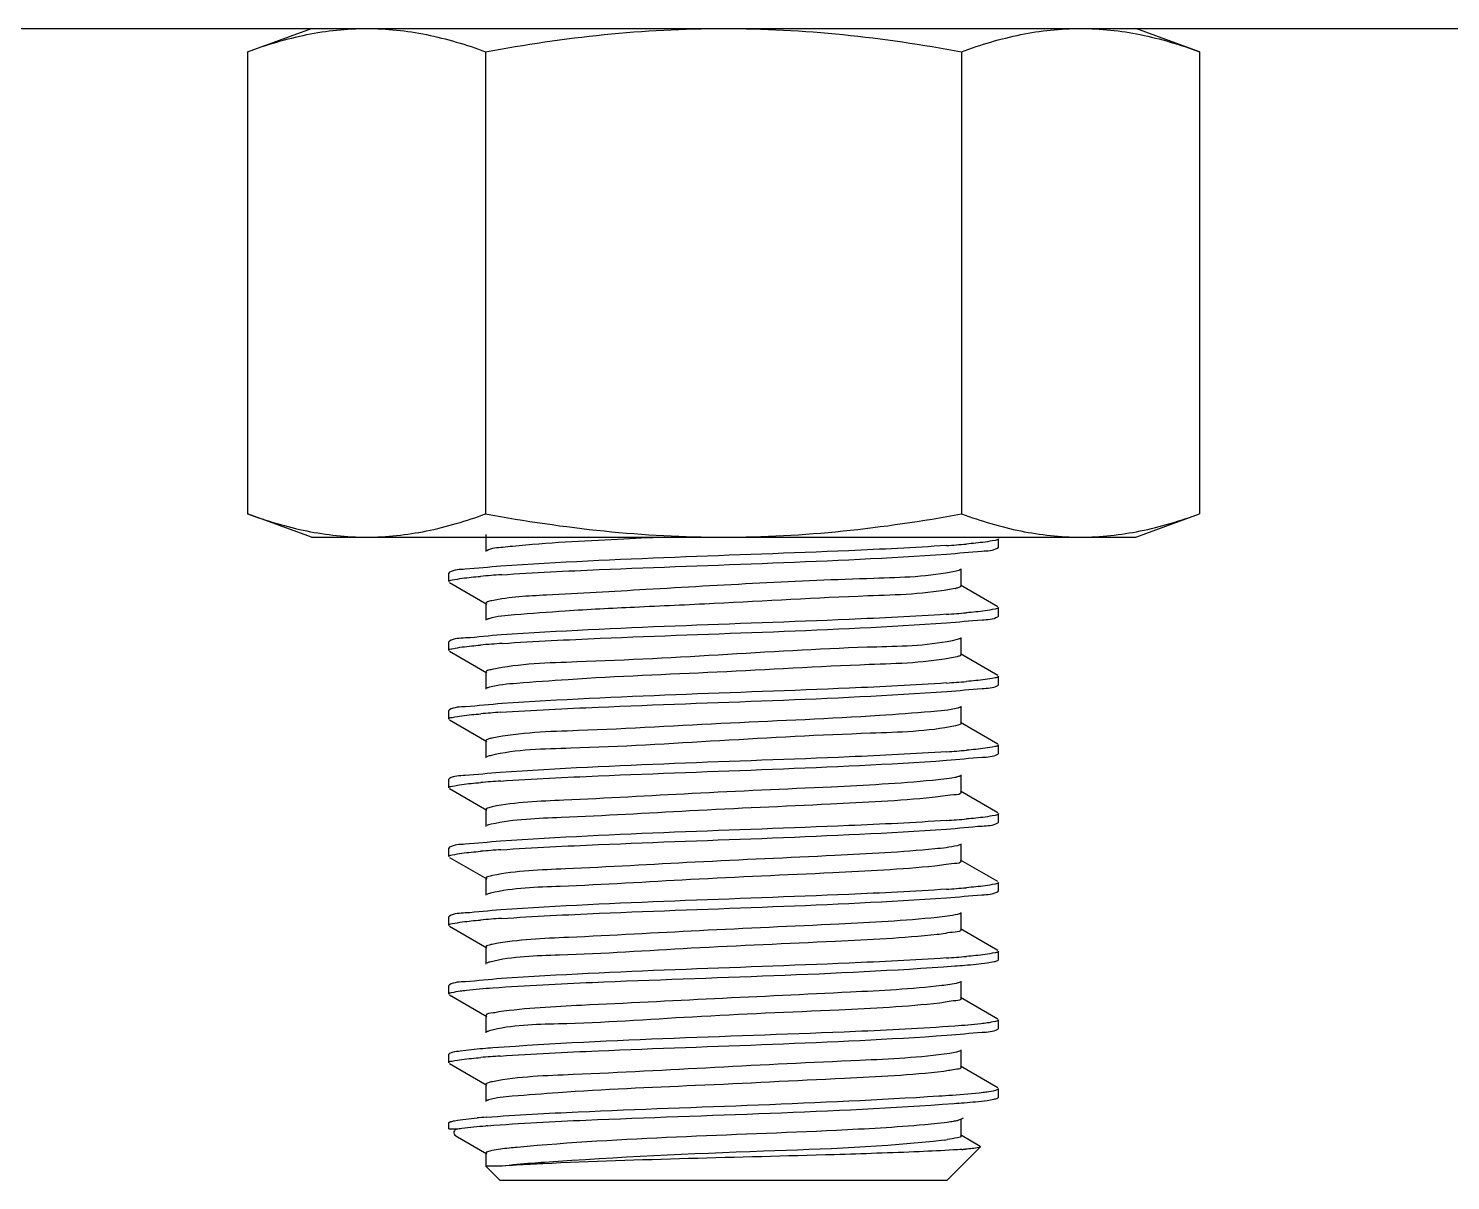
# Model space of a CAD drawing. Extents: x 4995099 to 5303443, y 4627657 to 4889583.
# Drawn here: x 5028672 to 5029289, y 4747175 to 4747674 of the extents above; entities that cross this region are included whole.
import ezdxf

# ---------------------------------------------------------------- set-up
doc = ezdxf.new("R2010")
doc.units = 0
doc.header["$LTSCALE"] = 1000
doc.header["$MEASUREMENT"] = 0
doc.layers.get('0').update_dxf_attribs({"color": 4, "linetype": 'CONTINUOUS'})

msp = doc.modelspace()

# ---------------------------------------------------------------- linework, layer by layer
at = {"linetype": 'Continuous'}
for p, q in [((5028601.5, 4747674.22), (5029345.65, 4747674.22)), ((5028767.35, 4747664.16), (5028794.98, 4747674.22)), ((5029179.8, 4747664.16), (5029152.17, 4747674.22)), ((5028767.35, 4747664.16), (5028767.35, 4747464.01)), ((5028870.46, 4747664.16), (5028870.46, 4747464.01)), ((5029076.68, 4747664.16), (5029076.68, 4747464.01)), ((5029179.8, 4747664.16), (5029179.8, 4747464.01)), ((5028794.98, 4747453.95), (5028767.35, 4747464.01)), ((5029152.17, 4747453.95), (5029179.8, 4747464.01)), ((5028870.62, 4747455.14), (5028870.62, 4747447.7)), ((5028794.98, 4747453.95), (5029152.17, 4747453.95)), ((5029092.35, 4747449.23), (5029092.64, 4747449.56)), ((5029092.64, 4747449.56), (5029092.64, 4747453.28)), ((5029092.64, 4747449.56), (5029092.64, 4747453.28)), ((5028854.79, 4747438.72), (5028854.51, 4747438.39)), ((5028854.51, 4747434.67), (5028854.51, 4747438.39)), ((5028854.51, 4747434.67), (5028854.51, 4747438.39)), ((5029076.52, 4747432.81), (5029076.52, 4747440.25)), ((5028854.79, 4747434.35), (5028870.94, 4747424.99)), ((5029092.35, 4747423.84), (5029076.2, 4747433.19)), ((5028870.62, 4747425.37), (5028870.62, 4747417.93)), ((5029092.35, 4747419.46), (5029092.64, 4747419.79)), ((5029092.64, 4747419.79), (5029092.64, 4747423.51)), ((5029092.64, 4747419.79), (5029092.64, 4747423.51)), ((5028854.79, 4747408.95), (5028854.51, 4747408.63)), ((5028854.51, 4747404.91), (5028854.51, 4747408.63)), ((5028854.51, 4747404.91), (5028854.51, 4747408.63)), ((5029076.52, 4747403.05), (5029076.52, 4747410.49)), ((5028854.79, 4747404.58), (5028870.94, 4747395.23)), ((5029074.72, 4747402.16), (5029073.95, 4747401.98)), ((5029092.35, 4747394.07), (5029076.2, 4747403.42)), ((5028870.62, 4747395.6), (5028870.62, 4747388.16)), ((5029092.64, 4747390.02), (5029092.64, 4747393.74)), ((5029092.64, 4747390.02), (5029092.64, 4747393.74)), ((5029092.35, 4747389.7), (5029092.64, 4747390.02)), ((5028854.79, 4747379.19), (5028854.51, 4747378.86)), ((5028854.51, 4747375.14), (5028854.51, 4747378.86)), ((5028854.51, 4747375.14), (5028854.51, 4747378.86)), ((5028854.79, 4747374.81), (5028870.94, 4747365.46)), ((5029076.52, 4747373.28), (5029076.52, 4747380.72)), ((5029075.08, 4747372.49), (5029074.01, 4747372.23)), ((5029092.35, 4747364.3), (5029076.2, 4747373.66)), ((5028870.62, 4747365.84), (5028870.62, 4747358.4)), ((5029092.64, 4747360.26), (5029092.64, 4747363.98)), ((5029092.64, 4747360.26), (5029092.64, 4747363.98)), ((5029092.35, 4747359.93), (5029092.64, 4747360.26)), ((5029076.52, 4747343.51), (5029076.52, 4747350.96)), ((5028854.79, 4747349.42), (5028854.51, 4747349.1)), ((5028854.51, 4747345.37), (5028854.51, 4747349.1)), ((5028854.51, 4747345.37), (5028854.51, 4747349.1)), ((5028854.79, 4747345.05), (5028870.94, 4747335.7)), ((5029092.35, 4747334.54), (5029076.2, 4747343.89)), ((5028870.62, 4747336.07), (5028870.62, 4747328.63)), ((5029092.64, 4747330.49), (5029092.64, 4747334.21)), ((5029092.64, 4747330.49), (5029092.64, 4747334.21)), ((5029092.35, 4747330.17), (5029092.64, 4747330.49)), ((5028854.79, 4747319.66), (5028854.51, 4747319.33)), ((5028854.51, 4747315.61), (5028854.51, 4747319.33)), ((5028854.51, 4747315.61), (5028854.51, 4747319.33)), ((5029076.52, 4747313.75), (5029076.52, 4747321.19)), ((5028854.79, 4747315.28), (5028870.94, 4747305.93)), ((5029092.35, 4747304.77), (5029076.2, 4747314.12)), ((5028870.62, 4747306.31), (5028870.62, 4747298.87)), ((5029092.64, 4747300.73), (5029092.64, 4747304.45)), ((5029092.64, 4747300.73), (5029092.64, 4747304.45)), ((5029092.35, 4747300.4), (5029092.64, 4747300.73)), ((5028854.79, 4747289.89), (5028854.51, 4747289.56)), ((5028854.51, 4747285.84), (5028854.51, 4747289.56)), ((5028854.51, 4747285.84), (5028854.51, 4747289.56)), ((5029076.52, 4747283.98), (5029076.52, 4747291.42)), ((5028854.79, 4747285.52), (5028870.94, 4747276.16)), ((5029092.35, 4747275.01), (5029076.2, 4747284.36)), ((5028870.62, 4747276.54), (5028870.62, 4747269.1)), ((5029092.35, 4747270.63), (5029092.64, 4747270.96)), ((5029092.64, 4747270.96), (5029092.64, 4747274.68)), ((5029092.64, 4747270.96), (5029092.64, 4747274.68)), ((5028854.79, 4747260.12), (5028854.51, 4747259.8)), ((5028854.51, 4747256.08), (5028854.51, 4747259.8)), ((5028854.51, 4747256.08), (5028854.51, 4747259.8)), ((5029076.52, 4747254.22), (5029076.52, 4747261.66)), ((5028854.79, 4747255.75), (5028870.94, 4747246.4)), ((5029092.35, 4747245.24), (5029076.2, 4747254.59)), ((5028870.62, 4747246.77), (5028870.62, 4747239.33)), ((5029092.35, 4747240.87), (5029092.64, 4747241.19)), ((5029092.64, 4747241.19), (5029092.64, 4747244.91)), ((5029092.64, 4747241.19), (5029092.64, 4747244.91)), ((5028854.79, 4747230.36), (5028854.51, 4747230.03)), ((5028854.51, 4747226.31), (5028854.51, 4747230.03)), ((5028854.51, 4747226.31), (5028854.51, 4747230.03)), ((5029076.52, 4747224.45), (5029076.52, 4747231.89)), ((5028854.79, 4747225.98), (5028870.94, 4747216.63)), ((5029092.35, 4747215.47), (5029076.2, 4747224.83)), ((5028870.62, 4747217.01), (5028870.62, 4747209.57)), ((5029092.42, 4747214.87), (5029092.53, 4747214.95)), ((5029092.64, 4747211.43), (5029092.64, 4747215.15)), ((5029092.64, 4747211.43), (5029092.64, 4747215.15)), ((5029092.35, 4747211.1), (5029092.64, 4747211.43)), ((5029076.2, 4747201.75), (5029077.57, 4747202.54)), ((5028854.51, 4747200.27), (5028854.57, 4747200.41)), ((5028854.51, 4747197.66), (5028854.51, 4747200.27)), ((5028854.51, 4747197.66), (5028857.82, 4747197.66)), ((5028854.57, 4747200.41), (5028854.79, 4747200.59)), ((5029076.52, 4747194.68), (5029076.52, 4747202.13)), ((5028857.16, 4747195.02), (5028858.24, 4747194.22)), ((5028858.24, 4747194.22), (5028870.94, 4747186.87)), ((5029070.31, 4747175.34), (5029084.85, 4747189.88)), ((5029084.77, 4747190.1), (5029076.2, 4747195.06)), ((5028870.62, 4747187.24), (5028870.62, 4747181.55)), ((5028877.58, 4747181.55), (5028870.62, 4747181.55)), ((5028876.83, 4747175.34), (5028870.62, 4747181.55)), ((5029070.31, 4747175.34), (5028876.83, 4747175.34))]:
    msp.add_line(p, q, dxfattribs=at)
for centre, radius, start, end in [((5029035.91, 4747961.56), 512.39, 273.82997, 274.80328), ((5028911.62, 4746921.52), 517.27, 93.80101, 94.80601), ((5029068.97, 4747455.81), 24.57, 281.46377, 282.55505), ((5029035.89, 4747932.04), 512.64, 273.82866, 274.80325), ((5028912.08, 4746885.97), 523.08, 93.77053, 94.80591), ((5029035.94, 4747901.69), 512.05, 273.83183, 274.80331), ((5028910.97, 4746870.15), 509.09, 93.84801, 94.80302), ((5029036.21, 4747868.52), 508.63, 273.85014, 274.80319), ((5028911.09, 4746838.84), 510.63, 93.83834, 94.80446), ((5029036.01, 4747841.34), 511.23, 273.83612, 274.8034), ((5028911.28, 4746806.69), 513.03, 93.82428, 94.80544), ((5029035.92, 4747812.71), 512.36, 273.83009, 274.80329), ((5028911.61, 4746772.86), 517.11, 93.80188, 94.806), ((5029035.89, 4747783.22), 512.64, 273.82863, 274.80325), ((5028910.97, 4746721.32), 509.08, 93.84807, 94.80301), ((5028898.84, 4746844.7), 359.17, 94.50291, 95.12863), ((5028906.39, 4746747.63), 452.82, 94.42883, 94.54787), ((5029055.91, 4747300.19), 108.12, 277.0601, 277.74608), ((5029062.51, 4747386.23), 197.94, 274.14591, 274.58901)]:
    msp.add_arc(centre, radius, start, end, dxfattribs=at)
for points, knots in [([(5028767.35, 4747664.16), (5028775.71, 4747667.21), (5028792.61, 4747672.28), (5028810.23, 4747674.22), (5028818.9, 4747674.22)], [0, 0, 0, 0, 0.506411, 1, 1, 1, 1]), ([(5028818.9, 4747674.22), (5028827.58, 4747674.22), (5028845.19, 4747672.28), (5028862.09, 4747667.21), (5028870.46, 4747664.16)], [0, 0, 0, 0, 0.493589, 1, 1, 1, 1]), ([(5028870.46, 4747664.16), (5028887.47, 4747667.26), (5028921.7, 4747672.34), (5028956.29, 4747674.22), (5028973.57, 4747674.22)], [0, 0, 0, 0, 0.500036, 1, 1, 1, 1]), ([(5028973.57, 4747674.22), (5028990.86, 4747674.22), (5029025.45, 4747672.34), (5029059.68, 4747667.26), (5029076.68, 4747664.16)], [0, 0, 0, 0, 0.499964, 1, 1, 1, 1]), ([(5029076.68, 4747664.16), (5029085.05, 4747667.21), (5029101.95, 4747672.28), (5029119.56, 4747674.22), (5029128.24, 4747674.22)], [0, 0, 0, 0, 0.506411, 1, 1, 1, 1]), ([(5029128.24, 4747674.22), (5029136.92, 4747674.22), (5029154.53, 4747672.28), (5029171.43, 4747667.21), (5029179.8, 4747664.16)], [0, 0, 0, 0, 0.493589, 1, 1, 1, 1]), ([(5028767.35, 4747464.01), (5028775.71, 4747460.96), (5028792.61, 4747455.89), (5028810.23, 4747453.95), (5028818.9, 4747453.95)], [0, 0, 0, 0, 0.506411, 1, 1, 1, 1]), ([(5028818.9, 4747453.95), (5028827.58, 4747453.95), (5028845.19, 4747455.89), (5028862.09, 4747460.96), (5028870.46, 4747464.01)], [0, 0, 0, 0, 0.493589, 1, 1, 1, 1]), ([(5028870.46, 4747464.01), (5028887.47, 4747460.91), (5028921.7, 4747455.82), (5028956.29, 4747453.95), (5028973.57, 4747453.95)], [0, 0, 0, 0, 0.500036, 1, 1, 1, 1]), ([(5028973.57, 4747453.95), (5028990.86, 4747453.95), (5029025.45, 4747455.82), (5029059.68, 4747460.91), (5029076.68, 4747464.01)], [0, 0, 0, 0, 0.499964, 1, 1, 1, 1]), ([(5029076.68, 4747464.01), (5029085.05, 4747460.96), (5029101.95, 4747455.89), (5029119.56, 4747453.95), (5029128.24, 4747453.95)], [0, 0, 0, 0, 0.506411, 1, 1, 1, 1]), ([(5029128.24, 4747453.95), (5029136.92, 4747453.95), (5029154.53, 4747455.89), (5029171.43, 4747460.96), (5029179.8, 4747464.01)], [0, 0, 0, 0, 0.493589, 1, 1, 1, 1]), ([(5028882.17, 4747449.96), (5028880.75, 4747449.82), (5028877.04, 4747449.28), (5028872.99, 4747449.26), (5028870.95, 4747448.07)], [0, 0, 0, 0, 0.376069, 1, 1, 1, 1]), ([(5029070.14, 4747450.32), (5029056.05, 4747449.36), (5028991.7, 4747446.26), (5028927.26, 4747444.77), (5028877.07, 4747441.36)], [0, 0, 0, 0, 0.219163, 1, 1, 1, 1]), ([(5028948.02, 4747453.95), (5028941.27, 4747453.63), (5028919.3, 4747452.52), (5028897.32, 4747451.48), (5028882.17, 4747449.96)], [0, 0, 0, 0, 0.307606, 1, 1, 1, 1]), ([(5029070.12, 4747446.59), (5029075.27, 4747446.94), (5029082.48, 4747447.94), (5029090.35, 4747448.08), (5029092.35, 4747449.23)], [0, 0, 0, 0, 0.69032, 1, 1, 1, 1]), ([(5029092.64, 4747453.28), (5029092.64, 4747452.73), (5029089.77, 4747452.38), (5029088.33, 4747451.98), (5029086.88, 4747451.8)], [0, 0, 0, 0, 0.271498, 1, 1, 1, 1]), ([(5028877.33, 4747437.65), (5028891.44, 4747438.61), (5028955.71, 4747441.7), (5029020.05, 4747443.19), (5029070.12, 4747446.59)], [0, 0, 0, 0, 0.219847, 1, 1, 1, 1]), ([(5028877.07, 4747441.36), (5028871.92, 4747441.01), (5028864.69, 4747440.01), (5028856.8, 4747439.87), (5028854.79, 4747438.72)], [0, 0, 0, 0, 0.690397, 1, 1, 1, 1]), ([(5029074.31, 4747439.27), (5029062.67, 4747436.67), (5029017.46, 4747435.73), (5028958.44, 4747432.32), (5028903.31, 4747429.1), (5028880.88, 4747428.05), (5028873.11, 4747426.41)], [0, 0, 0, 0, 0.177393, 0.66769, 0.881926, 1, 1, 1, 1]), ([(5029076.2, 4747439.88), (5029075.97, 4747439.74), (5029075.34, 4747439.52), (5029074.7, 4747439.36), (5029074.31, 4747439.27)], [0, 0, 0, 0, 0.399724, 1, 1, 1, 1]), ([(5028854.51, 4747434.67), (5028854.51, 4747435.21), (5028857.37, 4747435.57), (5028858.81, 4747435.96), (5028860.25, 4747436.15)], [0, 0, 0, 0, 0.271489, 1, 1, 1, 1]), ([(5029073.85, 4747431.73), (5029061.45, 4747429.21), (5029026.39, 4747428.42), (5028980.2, 4747425.6), (5028936.49, 4747423.64), (5028907.59, 4747422.24), (5028886.61, 4747420.49), (5028875.4, 4747419.75), (5028871.78, 4747418.64)], [0, 0, 0, 0, 0.187457, 0.515971, 0.686936, 0.835422, 0.943971, 1, 1, 1, 1]), ([(5029076.52, 4747432.81), (5029076.52, 4747432.57), (5029075.56, 4747432.11), (5029074.87, 4747431.95), (5029074.31, 4747431.83)], [0, 0, 0, 0, 0.300214, 1, 1, 1, 1]), ([(5028873.11, 4747426.41), (5028872.48, 4747426.28), (5028871.73, 4747426.11), (5028870.62, 4747425.64), (5028870.62, 4747425.37)], [0, 0, 0, 0, 0.704879, 1, 1, 1, 1]), ([(5028871.78, 4747418.64), (5028871.62, 4747418.59), (5028871.33, 4747418.5), (5028871.06, 4747418.37), (5028870.95, 4747418.31)], [0, 0, 0, 0, 0.566217, 1, 1, 1, 1]), ([(5029070.12, 4747420.55), (5029056.07, 4747419.59), (5028991.8, 4747416.5), (5028927.46, 4747415), (5028877.33, 4747411.61)], [0, 0, 0, 0, 0.218984, 1, 1, 1, 1]), ([(5029070.16, 4747416.83), (5029075.3, 4747417.18), (5029082.5, 4747418.18), (5029090.35, 4747418.31), (5029092.35, 4747419.46)], [0, 0, 0, 0, 0.690291, 1, 1, 1, 1]), ([(5029092.64, 4747423.51), (5029092.64, 4747422.97), (5029089.77, 4747422.61), (5029088.32, 4747422.22), (5029086.88, 4747422.03)], [0, 0, 0, 0, 0.271487, 1, 1, 1, 1]), ([(5028877.68, 4747407.91), (5028891.82, 4747408.86), (5028955.98, 4747411.94), (5029020.21, 4747413.43), (5029070.16, 4747416.83)], [0, 0, 0, 0, 0.220532, 1, 1, 1, 1]), ([(5028854.51, 4747404.91), (5028854.51, 4747405.45), (5028857.4, 4747405.81), (5028858.86, 4747406.2), (5028860.32, 4747406.39)], [0, 0, 0, 0, 0.271295, 1, 1, 1, 1]), ([(5028877.33, 4747411.61), (5028872.11, 4747411.26), (5028864.8, 4747410.24), (5028856.82, 4747410.12), (5028854.79, 4747408.95)], [0, 0, 0, 0, 0.690611, 1, 1, 1, 1]), ([(5029074.72, 4747409.6), (5029063.4, 4747406.81), (5029029.84, 4747406.48), (5028975.1, 4747403.02), (5028919.56, 4747399.97), (5028885.21, 4747399.17), (5028873.14, 4747396.66)], [0, 0, 0, 0, 0.173043, 0.493074, 0.817013, 1, 1, 1, 1]), ([(5029076.2, 4747410.11), (5029076.01, 4747410), (5029075.52, 4747409.81), (5029075.02, 4747409.67), (5029074.72, 4747409.6)], [0, 0, 0, 0, 0.410179, 1, 1, 1, 1]), ([(5029073.95, 4747401.98), (5029061.73, 4747399.46), (5029027.05, 4747398.71), (5028971.29, 4747395.2), (5028920.21, 4747393.4), (5028887.42, 4747390.85), (5028875.94, 4747390.01), (5028872.11, 4747388.97)], [0, 0, 0, 0, 0.184913, 0.510935, 0.830756, 0.941119, 1, 1, 1, 1]), ([(5029076.52, 4747403.05), (5029076.52, 4747402.84), (5029075.76, 4747402.41), (5029075.18, 4747402.27), (5029074.72, 4747402.16)], [0, 0, 0, 0, 0.308051, 1, 1, 1, 1]), ([(5028873.14, 4747396.66), (5028872.5, 4747396.52), (5028871.74, 4747396.35), (5028870.62, 4747395.88), (5028870.62, 4747395.6)], [0, 0, 0, 0, 0.705077, 1, 1, 1, 1]), ([(5029092.64, 4747393.74), (5029092.64, 4747393.2), (5029089.78, 4747392.85), (5029088.33, 4747392.45), (5029086.89, 4747392.27)], [0, 0, 0, 0, 0.271512, 1, 1, 1, 1]), ([(5028872.11, 4747388.97), (5028871.88, 4747388.91), (5028871.48, 4747388.79), (5028871.1, 4747388.63), (5028870.95, 4747388.54)], [0, 0, 0, 0, 0.579663, 1, 1, 1, 1]), ([(5028876.8, 4747378.09), (5028890.92, 4747379.05), (5028955.44, 4747382.16), (5029020.04, 4747383.64), (5029070.37, 4747387.08)], [0, 0, 0, 0, 0.219027, 1, 1, 1, 1]), ([(5029070.16, 4747390.79), (5029056.15, 4747389.83), (5028991.99, 4747386.74), (5028927.76, 4747385.23), (5028877.68, 4747381.87)], [0, 0, 0, 0, 0.218636, 1, 1, 1, 1]), ([(5029070.37, 4747387.08), (5029075.45, 4747387.43), (5029082.59, 4747388.41), (5029090.37, 4747388.56), (5029092.35, 4747389.7)], [0, 0, 0, 0, 0.69012, 1, 1, 1, 1]), ([(5028877.68, 4747381.87), (5028872.38, 4747381.51), (5028864.96, 4747380.48), (5028856.85, 4747380.37), (5028854.79, 4747379.19)], [0, 0, 0, 0, 0.690892, 1, 1, 1, 1]), ([(5028854.51, 4747375.14), (5028854.51, 4747375.68), (5028857.35, 4747376.04), (5028858.79, 4747376.43), (5028860.22, 4747376.61)], [0, 0, 0, 0, 0.271606, 1, 1, 1, 1]), ([(5029075.08, 4747379.93), (5029071.28, 4747378.88), (5029059.85, 4747378.06), (5029027.1, 4747375.49), (5028976.01, 4747373.69), (5028920.19, 4747370.19), (5028885.45, 4747369.43), (5028873.21, 4747366.9)], [0, 0, 0, 0, 0.058467, 0.168569, 0.488344, 0.81473, 1, 1, 1, 1]), ([(5029076.2, 4747380.34), (5029076.05, 4747380.26), (5029075.68, 4747380.11), (5029075.31, 4747379.99), (5029075.08, 4747379.93)], [0, 0, 0, 0, 0.42214, 1, 1, 1, 1]), ([(5029074.01, 4747372.23), (5029061.97, 4747369.71), (5029027.66, 4747368.92), (5028972.19, 4747365.86), (5028917.44, 4747362.43), (5028883.85, 4747362.06), (5028872.48, 4747359.3)], [0, 0, 0, 0, 0.182676, 0.506256, 0.826306, 1, 1, 1, 1]), ([(5029076.52, 4747373.28), (5029076.52, 4747373.1), (5029075.94, 4747372.72), (5029075.45, 4747372.59), (5029075.08, 4747372.49)], [0, 0, 0, 0, 0.317825, 1, 1, 1, 1]), ([(5028873.21, 4747366.9), (5028872.55, 4747366.77), (5028871.78, 4747366.59), (5028870.62, 4747366.12), (5028870.62, 4747365.84)], [0, 0, 0, 0, 0.70574, 1, 1, 1, 1]), ([(5029092.64, 4747363.98), (5029092.64, 4747363.44), (5029089.8, 4747363.08), (5029088.36, 4747362.69), (5029086.93, 4747362.51)], [0, 0, 0, 0, 0.271635, 1, 1, 1, 1]), ([(5028872.48, 4747359.3), (5028872.17, 4747359.22), (5028871.65, 4747359.08), (5028871.14, 4747358.89), (5028870.95, 4747358.77)], [0, 0, 0, 0, 0.591406, 1, 1, 1, 1]), ([(5029070.37, 4747361.03), (5029056.26, 4747360.07), (5028991.73, 4747356.96), (5028927.13, 4747355.48), (5028876.8, 4747352.04)], [0, 0, 0, 0, 0.218951, 1, 1, 1, 1]), ([(5028876.91, 4747348.33), (5028891.01, 4747349.29), (5028955.44, 4747352.39), (5029019.96, 4747353.88), (5029070.21, 4747357.3)], [0, 0, 0, 0, 0.219111, 1, 1, 1, 1]), ([(5029070.21, 4747357.3), (5029075.33, 4747357.65), (5029082.52, 4747358.65), (5029090.35, 4747358.78), (5029092.35, 4747359.93)], [0, 0, 0, 0, 0.690251, 1, 1, 1, 1]), ([(5028876.8, 4747352.04), (5028871.71, 4747351.69), (5028864.56, 4747350.7), (5028856.78, 4747350.56), (5028854.79, 4747349.42)], [0, 0, 0, 0, 0.690153, 1, 1, 1, 1]), ([(5029075.41, 4747350.26), (5029074.85, 4747350.08), (5029071.14, 4747349.28), (5029067.35, 4747348.92), (5029064.15, 4747348.61)], [0, 0, 0, 0, 0.153672, 1, 1, 1, 1]), ([(5029076.2, 4747350.58), (5029076.09, 4747350.52), (5029075.83, 4747350.4), (5029075.56, 4747350.31), (5029075.41, 4747350.26)], [0, 0, 0, 0, 0.435885, 1, 1, 1, 1]), ([(5028854.51, 4747345.37), (5028854.51, 4747345.91), (5028857.34, 4747346.27), (5028858.78, 4747346.66), (5028860.21, 4747346.85)], [0, 0, 0, 0, 0.271632, 1, 1, 1, 1]), ([(5029064.15, 4747348.61), (5029049.57, 4747347.2), (5029014.8, 4747345.41), (5028961.48, 4747343.13), (5028912.57, 4747340.2), (5028883.49, 4747339.22), (5028873.31, 4747337.16)], [0, 0, 0, 0, 0.229817, 0.546056, 0.837001, 1, 1, 1, 1]), ([(5029064.15, 4747341.17), (5029049.42, 4747339.74), (5029014.33, 4747337.94), (5028960.62, 4747335.69), (5028911.76, 4747332.62), (5028882.8, 4747331.82), (5028872.87, 4747329.62)], [0, 0, 0, 0, 0.231611, 0.549958, 0.840821, 1, 1, 1, 1]), ([(5029076.52, 4747343.51), (5029076.52, 4747342.4), (5029070.13, 4747342.42), (5029067.24, 4747341.47), (5029064.15, 4747341.17)], [0, 0, 0, 0, 0.264855, 1, 1, 1, 1]), ([(5028873.31, 4747337.16), (5028872.63, 4747337.02), (5028871.83, 4747336.84), (5028870.62, 4747336.36), (5028870.62, 4747336.07)], [0, 0, 0, 0, 0.706684, 1, 1, 1, 1]), ([(5029092.64, 4747334.21), (5029092.64, 4747333.67), (5029089.78, 4747333.31), (5029088.34, 4747332.92), (5029086.9, 4747332.74)], [0, 0, 0, 0, 0.271547, 1, 1, 1, 1]), ([(5028872.87, 4747329.62), (5028872.48, 4747329.54), (5028871.82, 4747329.37), (5028871.18, 4747329.14), (5028870.95, 4747329.01)], [0, 0, 0, 0, 0.601132, 1, 1, 1, 1]), ([(5029070.21, 4747331.26), (5029056.1, 4747330.3), (5028991.67, 4747327.19), (5028927.16, 4747325.71), (5028876.91, 4747322.28)], [0, 0, 0, 0, 0.219164, 1, 1, 1, 1]), ([(5028877.07, 4747318.57), (5028891.17, 4747319.53), (5028955.53, 4747322.63), (5029019.96, 4747324.12), (5029070.14, 4747327.53)], [0, 0, 0, 0, 0.21936, 1, 1, 1, 1]), ([(5029070.14, 4747327.53), (5029075.28, 4747327.88), (5029082.49, 4747328.88), (5029090.35, 4747329.01), (5029092.35, 4747330.17)], [0, 0, 0, 0, 0.690307, 1, 1, 1, 1]), ([(5028876.91, 4747322.28), (5028871.79, 4747321.93), (5028864.61, 4747320.94), (5028856.79, 4747320.8), (5028854.79, 4747319.66)], [0, 0, 0, 0, 0.690253, 1, 1, 1, 1]), ([(5029076.2, 4747320.81), (5029075.8, 4747320.58), (5029072.12, 4747319.58), (5029068.39, 4747319.27), (5029065.12, 4747318.94)], [0, 0, 0, 0, 0.123476, 1, 1, 1, 1]), ([(5028854.51, 4747315.61), (5028854.51, 4747316.15), (5028857.35, 4747316.51), (5028858.78, 4747316.89), (5028860.21, 4747317.08)], [0, 0, 0, 0, 0.271604, 1, 1, 1, 1]), ([(5029065.12, 4747318.94), (5029050.72, 4747317.49), (5029016.05, 4747315.72), (5028962.63, 4747313.41), (5028913.26, 4747310.48), (5028883.8, 4747309.47), (5028873.42, 4747307.42)], [0, 0, 0, 0, 0.226067, 0.541995, 0.83483, 1, 1, 1, 1]), ([(5029076.52, 4747313.75), (5029076.53, 4747312.71), (5029070.65, 4747312.65), (5029067.96, 4747311.78), (5029065.12, 4747311.5)], [0, 0, 0, 0, 0.265469, 1, 1, 1, 1]), ([(5028873.42, 4747307.42), (5028872.71, 4747307.27), (5028871.89, 4747307.09), (5028870.62, 4747306.61), (5028870.62, 4747306.31)], [0, 0, 0, 0, 0.707858, 1, 1, 1, 1]), ([(5029065.12, 4747311.5), (5029050.42, 4747310.02), (5029015.09, 4747308.21), (5028960.9, 4747305.97), (5028911.62, 4747302.74), (5028882.41, 4747302.13), (5028872.57, 4747299.79)], [0, 0, 0, 0, 0.229681, 0.549925, 0.842622, 1, 1, 1, 1]), ([(5029070.14, 4747301.49), (5029056.05, 4747300.53), (5028991.69, 4747297.43), (5028927.26, 4747295.94), (5028877.07, 4747292.53)], [0, 0, 0, 0, 0.219166, 1, 1, 1, 1]), ([(5029092.64, 4747304.45), (5029092.64, 4747303.9), (5029089.77, 4747303.55), (5029088.33, 4747303.15), (5029086.88, 4747302.97)], [0, 0, 0, 0, 0.271499, 1, 1, 1, 1]), ([(5028872.57, 4747299.79), (5028872.24, 4747299.71), (5028871.69, 4747299.56), (5028871.15, 4747299.36), (5028870.95, 4747299.24)], [0, 0, 0, 0, 0.593362, 1, 1, 1, 1]), ([(5028877.32, 4747288.82), (5028891.43, 4747289.78), (5028955.7, 4747292.87), (5029020.05, 4747294.36), (5029070.12, 4747297.76)], [0, 0, 0, 0, 0.219828, 1, 1, 1, 1]), ([(5029070.12, 4747297.76), (5029075.27, 4747298.11), (5029082.48, 4747299.11), (5029090.35, 4747299.25), (5029092.35, 4747300.4)], [0, 0, 0, 0, 0.69032, 1, 1, 1, 1]), ([(5028877.07, 4747292.53), (5028871.91, 4747292.18), (5028864.68, 4747291.18), (5028856.8, 4747291.04), (5028854.79, 4747289.89)], [0, 0, 0, 0, 0.690391, 1, 1, 1, 1]), ([(5029066.05, 4747289.27), (5029051.92, 4747287.79), (5029017.57, 4747286.04), (5028964.31, 4747283.69), (5028914.47, 4747280.84), (5028884.55, 4747279.71), (5028873.84, 4747277.73)], [0, 0, 0, 0, 0.221233, 0.535572, 0.830345, 1, 1, 1, 1]), ([(5029076.2, 4747291.05), (5029075.82, 4747290.83), (5029072.46, 4747289.88), (5029069.04, 4747289.58), (5029066.05, 4747289.27)], [0, 0, 0, 0, 0.125687, 1, 1, 1, 1]), ([(5028854.51, 4747285.84), (5028854.51, 4747286.38), (5028857.36, 4747286.74), (5028858.81, 4747287.13), (5028860.25, 4747287.32)], [0, 0, 0, 0, 0.271494, 1, 1, 1, 1]), ([(5029076.52, 4747283.98), (5029076.53, 4747283.03), (5029071.15, 4747282.88), (5029068.66, 4747282.1), (5029066.05, 4747281.83)], [0, 0, 0, 0, 0.266222, 1, 1, 1, 1]), ([(5028873.84, 4747277.73), (5028873.03, 4747277.58), (5028872.11, 4747277.37), (5028870.62, 4747276.88), (5028870.62, 4747276.54)], [0, 0, 0, 0, 0.711971, 1, 1, 1, 1]), ([(5029066.05, 4747281.83), (5029051.41, 4747280.29), (5029015.89, 4747278.49), (5028961.27, 4747276.26), (5028911.59, 4747272.87), (5028882.11, 4747272.45), (5028872.33, 4747269.96)], [0, 0, 0, 0, 0.227469, 0.549388, 0.843981, 1, 1, 1, 1]), ([(5028872.33, 4747269.96), (5028872.05, 4747269.89), (5028871.58, 4747269.76), (5028871.12, 4747269.58), (5028870.95, 4747269.48)], [0, 0, 0, 0, 0.586259, 1, 1, 1, 1]), ([(5029070.12, 4747271.72), (5029056.07, 4747270.76), (5028991.8, 4747267.67), (5028927.45, 4747266.17), (5028877.32, 4747262.78)], [0, 0, 0, 0, 0.218993, 1, 1, 1, 1]), ([(5029092.64, 4747274.68), (5029092.64, 4747274.14), (5029089.77, 4747273.78), (5029088.32, 4747273.39), (5029086.88, 4747273.2)], [0, 0, 0, 0, 0.271487, 1, 1, 1, 1]), ([(5029087.82, 4747269.61), (5029088.81, 4747269.75), (5029090.32, 4747270.01), (5029091.87, 4747270.36), (5029092.35, 4747270.63)], [0, 0, 0, 0, 0.642962, 1, 1, 1, 1]), ([(5028873.63, 4747258.8), (5028888, 4747259.85), (5028954.71, 4747263.1), (5029021.52, 4747264.41), (5029073.76, 4747268.26)], [0, 0, 0, 0, 0.215734, 1, 1, 1, 1]), ([(5029073.76, 4747268.26), (5029075.2, 4747268.36), (5029079.9, 4747268.73), (5029084.59, 4747269.15), (5029087.82, 4747269.61)], [0, 0, 0, 0, 0.307513, 1, 1, 1, 1]), ([(5028877.32, 4747262.78), (5028872.11, 4747262.43), (5028864.79, 4747261.41), (5028856.82, 4747261.29), (5028854.79, 4747260.12)], [0, 0, 0, 0, 0.690603, 1, 1, 1, 1]), ([(5028859.4, 4747257.44), (5028860.31, 4747257.57), (5028865.04, 4747258.14), (5028869.79, 4747258.52), (5028873.63, 4747258.8)], [0, 0, 0, 0, 0.191512, 1, 1, 1, 1]), ([(5029068.15, 4747259.73), (5029055, 4747258.2), (5029022.1, 4747256.54), (5028970.06, 4747254.09), (5028919.28, 4747251.51), (5028888.03, 4747250.03), (5028876.14, 4747248.33)], [0, 0, 0, 0, 0.206521, 0.513188, 0.812618, 1, 1, 1, 1]), ([(5029076.2, 4747261.28), (5029075.89, 4747261.1), (5029073.24, 4747260.28), (5029070.51, 4747260.01), (5029068.15, 4747259.73)], [0, 0, 0, 0, 0.13181, 1, 1, 1, 1]), ([(5028854.51, 4747256.08), (5028854.51, 4747256.55), (5028856.91, 4747256.94), (5028858.17, 4747257.27), (5028859.4, 4747257.44)], [0, 0, 0, 0, 0.27423, 1, 1, 1, 1]), ([(5029067.29, 4747252.19), (5029052.75, 4747250.58), (5029016.99, 4747248.79), (5028961.77, 4747246.58), (5028911.56, 4747242.92), (5028881.67, 4747242.84), (5028872.01, 4747240.11)], [0, 0, 0, 0, 0.224291, 0.54869, 0.846043, 1, 1, 1, 1]), ([(5029076.52, 4747254.22), (5029076.53, 4747253.37), (5029071.82, 4747253.12), (5029069.6, 4747252.45), (5029067.29, 4747252.19)], [0, 0, 0, 0, 0.267546, 1, 1, 1, 1]), ([(5028876.14, 4747248.33), (5028875.34, 4747248.22), (5028873.78, 4747247.78), (5028870.62, 4747247.88), (5028870.62, 4747246.77)], [0, 0, 0, 0, 0.422, 1, 1, 1, 1]), ([(5028872.01, 4747240.11), (5028871.8, 4747240.05), (5028871.44, 4747239.94), (5028871.09, 4747239.79), (5028870.95, 4747239.71)], [0, 0, 0, 0, 0.574954, 1, 1, 1, 1]), ([(5029073.76, 4747242.21), (5029059.44, 4747241.16), (5028992.73, 4747237.9), (5028925.92, 4747236.58), (5028873.63, 4747232.75)], [0, 0, 0, 0, 0.214986, 1, 1, 1, 1]), ([(5029070.37, 4747238.25), (5029075.46, 4747238.6), (5029082.59, 4747239.58), (5029090.37, 4747239.73), (5029092.35, 4747240.87)], [0, 0, 0, 0, 0.690116, 1, 1, 1, 1]), ([(5029087.82, 4747243.56), (5029086.93, 4747243.44), (5029082.25, 4747242.86), (5029077.56, 4747242.49), (5029073.76, 4747242.21)], [0, 0, 0, 0, 0.191312, 1, 1, 1, 1]), ([(5029092.64, 4747244.91), (5029092.64, 4747244.45), (5029090.28, 4747244.05), (5029089.03, 4747243.73), (5029087.82, 4747243.56)], [0, 0, 0, 0, 0.274546, 1, 1, 1, 1]), ([(5028876.8, 4747229.26), (5028890.92, 4747230.22), (5028955.44, 4747233.33), (5029020.04, 4747234.81), (5029070.37, 4747238.25)], [0, 0, 0, 0, 0.219029, 1, 1, 1, 1]), ([(5028854.51, 4747226.31), (5028854.51, 4747226.85), (5028857.35, 4747227.21), (5028858.79, 4747227.6), (5028860.22, 4747227.78)], [0, 0, 0, 0, 0.271605, 1, 1, 1, 1]), ([(5028859.4, 4747231.39), (5028858.4, 4747231.25), (5028856.86, 4747230.99), (5028855.28, 4747230.64), (5028854.79, 4747230.36)], [0, 0, 0, 0, 0.643685, 1, 1, 1, 1]), ([(5028873.63, 4747232.75), (5028872.17, 4747232.65), (5028867.42, 4747232.28), (5028862.67, 4747231.85), (5028859.4, 4747231.39)], [0, 0, 0, 0, 0.307291, 1, 1, 1, 1]), ([(5029071.57, 4747230.42), (5029058.7, 4747228.48), (5029024.63, 4747227.04), (5028970.22, 4747224.39), (5028917.26, 4747221.36), (5028884.95, 4747220.38), (5028873.49, 4747218.13)], [0, 0, 0, 0, 0.196785, 0.514107, 0.823563, 1, 1, 1, 1]), ([(5029076.2, 4747231.51), (5029075.7, 4747231.23), (5029074.12, 4747230.85), (5029072.57, 4747230.57), (5029071.57, 4747230.42)], [0, 0, 0, 0, 0.362158, 1, 1, 1, 1]), ([(5029068.97, 4747222.62), (5029054.69, 4747220.88), (5029018.76, 4747219.24), (5028963.11, 4747216.39), (5028915.01, 4747214.53), (5028885.25, 4747212.04), (5028875.06, 4747211.3), (5028871.76, 4747210.27)], [0, 0, 0, 0, 0.21834, 0.545094, 0.846653, 0.94757, 1, 1, 1, 1]), ([(5029076.52, 4747224.45), (5029076.53, 4747223.74), (5029072.72, 4747223.38), (5029070.86, 4747222.86), (5029068.97, 4747222.62)], [0, 0, 0, 0, 0.270152, 1, 1, 1, 1]), ([(5028873.49, 4747218.13), (5028872.76, 4747217.99), (5028871.93, 4747217.8), (5028870.62, 4747217.31), (5028870.62, 4747217.01)], [0, 0, 0, 0, 0.709393, 1, 1, 1, 1]), ([(5029086, 4747213.56), (5029086.81, 4747213.66), (5029088.94, 4747214.01), (5029091.28, 4747214.11), (5029092.42, 4747214.87)], [0, 0, 0, 0, 0.373951, 1, 1, 1, 1]), ([(5029092.53, 4747214.95), (5029092.56, 4747214.98), (5029092.61, 4747215.04), (5029092.64, 4747215.11), (5029092.64, 4747215.15)], [0, 0, 0, 0, 0.553643, 1, 1, 1, 1]), ([(5028870.64, 4747202.76), (5028883.91, 4747203.81), (5028949.31, 4747207.06), (5029014.78, 4747208.64), (5029066.83, 4747211.97)], [0, 0, 0, 0, 0.203352, 1, 1, 1, 1]), ([(5028871.76, 4747210.27), (5028871.6, 4747210.22), (5028871.33, 4747210.13), (5028871.06, 4747210.01), (5028870.95, 4747209.94)], [0, 0, 0, 0, 0.564415, 1, 1, 1, 1]), ([(5028871.42, 4747199.1), (5028885.57, 4747200.2), (5028952.91, 4747203.5), (5029020.34, 4747204.82), (5029073.42, 4747208.7)], [0, 0, 0, 0, 0.210468, 1, 1, 1, 1]), ([(5029066.83, 4747211.97), (5029068.79, 4747212.1), (5029075.18, 4747212.53), (5029081.58, 4747213.02), (5029086, 4747213.56)], [0, 0, 0, 0, 0.305882, 1, 1, 1, 1]), ([(5029073.42, 4747208.7), (5029074.89, 4747208.81), (5029079.67, 4747209.18), (5029084.45, 4747209.6), (5029087.73, 4747210.06)], [0, 0, 0, 0, 0.307445, 1, 1, 1, 1]), ([(5029087.73, 4747210.06), (5029088.74, 4747210.2), (5029090.28, 4747210.47), (5029091.86, 4747210.82), (5029092.35, 4747211.1)], [0, 0, 0, 0, 0.643702, 1, 1, 1, 1]), ([(5028855.39, 4747200.84), (5028855.92, 4747201.01), (5028859.67, 4747201.81), (5028863.48, 4747202.14), (5028866.73, 4747202.43)], [0, 0, 0, 0, 0.146186, 1, 1, 1, 1]), ([(5028854.79, 4747200.59), (5028854.87, 4747200.64), (5028855.07, 4747200.73), (5028855.27, 4747200.8), (5028855.39, 4747200.84)], [0, 0, 0, 0, 0.441108, 1, 1, 1, 1]), ([(5028856.94, 4747196.89), (5028856.74, 4747196.63), (5028856.45, 4747195.9), (5028856.9, 4747195.27), (5028857.16, 4747195.02)], [0, 0, 0, 0, 0.476657, 1, 1, 1, 1]), ([(5028857.82, 4747197.66), (5028857.64, 4747197.55), (5028857.32, 4747197.31), (5028857.05, 4747197.03), (5028856.94, 4747196.89)], [0, 0, 0, 0, 0.544923, 1, 1, 1, 1]), ([(5028857.82, 4747197.66), (5028858.58, 4747197.79), (5028862.79, 4747198.39), (5028867.02, 4747198.75), (5028870.49, 4747199.03)], [0, 0, 0, 0, 0.182451, 1, 1, 1, 1]), ([(5029060.77, 4747199.47), (5029048.01, 4747198.37), (5028989.12, 4747195.04), (5028930.1, 4747193.97), (5028884.13, 4747189.7)], [0, 0, 0, 0, 0.217154, 1, 1, 1, 1]), ([(5029074.11, 4747201.1), (5029073.36, 4747200.94), (5029068.94, 4747200.19), (5029064.47, 4747199.79), (5029060.77, 4747199.47)], [0, 0, 0, 0, 0.171752, 1, 1, 1, 1]), ([(5029076.2, 4747201.75), (5029075.95, 4747201.6), (5029075.25, 4747201.36), (5029074.55, 4747201.19), (5029074.11, 4747201.1)], [0, 0, 0, 0, 0.395428, 1, 1, 1, 1]), ([(5029069.2, 4747192.89), (5029043.23, 4747189.66), (5028985.29, 4747188.15), (5028927.54, 4747185.41), (5028895.94, 4747183.2)], [0, 0, 0, 0, 0.452401, 1, 1, 1, 1]), ([(5029076.52, 4747194.68), (5029076.52, 4747194.11), (5029073.54, 4747193.67), (5029072, 4747193.26), (5029070.48, 4747193.05)], [0, 0, 0, 0, 0.273758, 1, 1, 1, 1]), ([(5029084.85, 4747189.88), (5029084.7, 4747189.73), (5029082.41, 4747189.26), (5029080.33, 4747189.08), (5029078.35, 4747188.92)], [0, 0, 0, 0, 0.096339, 1, 1, 1, 1]), ([(5028873.17, 4747188.3), (5028872.52, 4747188.16), (5028871.76, 4747187.99), (5028870.62, 4747187.52), (5028870.62, 4747187.24)], [0, 0, 0, 0, 0.70538, 1, 1, 1, 1]), ([(5028884.13, 4747189.7), (5028882.96, 4747189.59), (5028879.3, 4747189.22), (5028875.63, 4747188.81), (5028873.17, 4747188.3)], [0, 0, 0, 0, 0.319412, 1, 1, 1, 1]), ([(5029058.37, 4747187.83), (5029046.12, 4747187.31), (5028991.73, 4747185.52), (5028937.32, 4747184.51), (5028895.21, 4747182.6)], [0, 0, 0, 0, 0.225289, 1, 1, 1, 1]), ([(5029076.82, 4747188.81), (5029075.6, 4747188.72), (5029069.45, 4747188.32), (5029063.29, 4747188.04), (5029058.37, 4747187.83)], [0, 0, 0, 0, 0.199346, 1, 1, 1, 1]), ([(5028895.94, 4747183.2), (5028894.09, 4747183.07), (5028887.96, 4747182.61), (5028881.83, 4747182.09), (5028877.58, 4747181.55)], [0, 0, 0, 0, 0.302777, 1, 1, 1, 1]), ([(5028895.21, 4747182.6), (5028893.41, 4747182.52), (5028887.53, 4747182.23), (5028881.65, 4747181.91), (5028877.58, 4747181.55)], [0, 0, 0, 0, 0.306721, 1, 1, 1, 1])]:
    msp.add_open_spline(points, degree=3, knots=knots, dxfattribs=at)
for points in [[(5029086.88, 4747451.8), (5029084.2, 4747451.45), (5029081.51, 4747451.2), (5029078.82, 4747450.97)], [(5028860.25, 4747436.15), (5028862.92, 4747436.5), (5028865.6, 4747436.75), (5028868.28, 4747436.97)], [(5029086.88, 4747422.03), (5029084.2, 4747421.68), (5029081.51, 4747421.43), (5029078.82, 4747421.21)], [(5028860.32, 4747406.39), (5028862.96, 4747406.73), (5028865.61, 4747406.98), (5028868.26, 4747407.21)], [(5029086.89, 4747392.27), (5029084.21, 4747391.92), (5029081.51, 4747391.67), (5029078.82, 4747391.44)], [(5028860.22, 4747376.61), (5028862.92, 4747376.97), (5028865.63, 4747377.22), (5028868.34, 4747377.45)], [(5029086.93, 4747362.51), (5029084.23, 4747362.15), (5029081.52, 4747361.9), (5029078.8, 4747361.67)], [(5028860.21, 4747346.85), (5028862.9, 4747347.2), (5028865.61, 4747347.45), (5028868.32, 4747347.68)], [(5029086.9, 4747332.74), (5029084.21, 4747332.39), (5029081.51, 4747332.14), (5029078.81, 4747331.91)], [(5028860.21, 4747317.08), (5028862.9, 4747317.43), (5028865.6, 4747317.68), (5028868.31, 4747317.91)], [(5029086.88, 4747302.97), (5029084.2, 4747302.62), (5029081.51, 4747302.37), (5029078.82, 4747302.14)], [(5028860.25, 4747287.32), (5028862.92, 4747287.67), (5028865.6, 4747287.92), (5028868.28, 4747288.14)], [(5029086.88, 4747273.2), (5029084.2, 4747272.85), (5029081.51, 4747272.6), (5029078.82, 4747272.38)], [(5028860.22, 4747227.78), (5028862.92, 4747228.14), (5028865.63, 4747228.39), (5028868.34, 4747228.62)]]:
    msp.add_open_spline(points, degree=3, dxfattribs=at)

doc.saveas('drawing.dxf')
